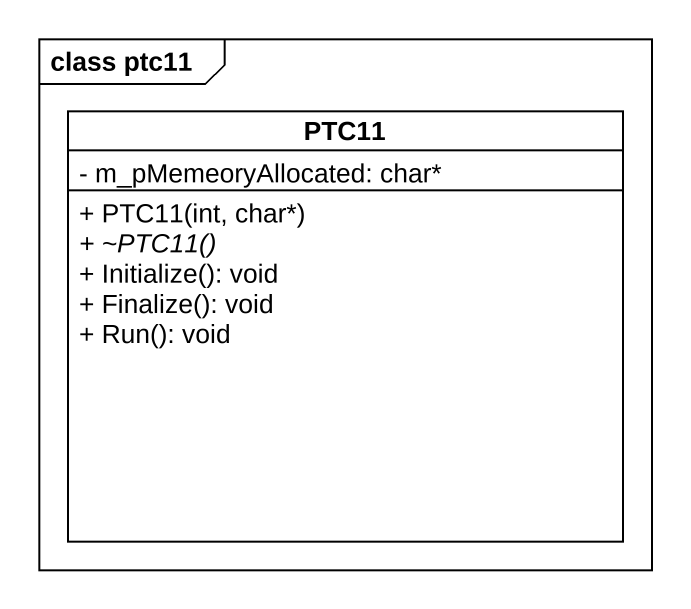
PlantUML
@startuml
mainframe class ptc11
hide circle
hide empty members
skinparam classAttributeIconSize 0
class PTC11 {
  - m_pMemeoryAllocated: char*
  + PTC11(int, char*)
  {abstract} + ~PTC11()
  + Initialize(): void
  + Finalize(): void
  + Run(): void
}
@enduml
